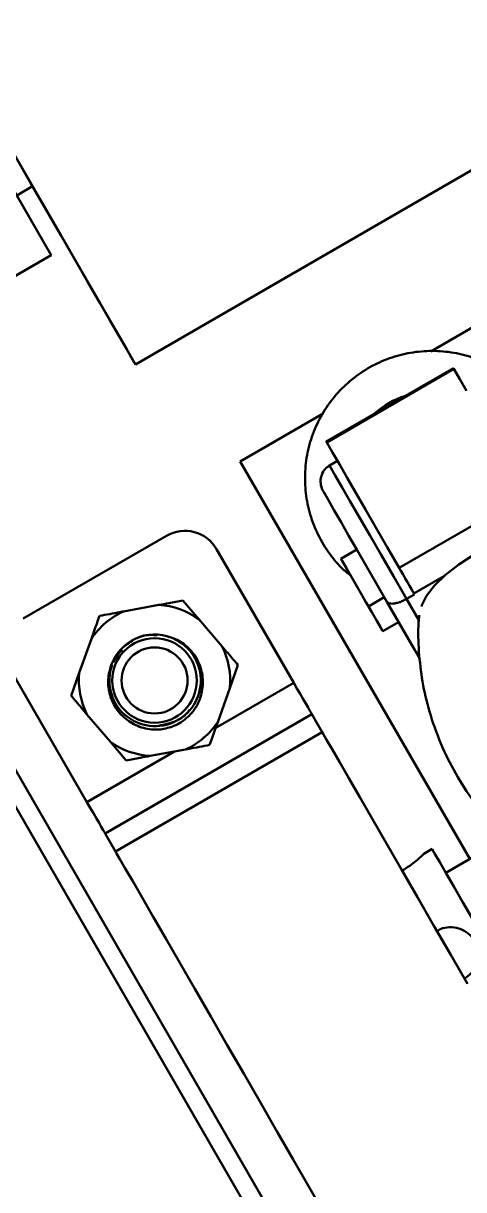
# Model space of a CAD drawing. Header units: millimetres. Extents: x 4430 to 5189, y 950 to 1287.
# Drawn here: x 4468.2 to 4492.2, y 1081.6 to 1145.1 of the extents above; entities that cross this region are included whole.
import ezdxf

# ---------------------------------------------------------------- set-up
doc = ezdxf.new("R2010")
doc.units = ezdxf.units.MM
doc.header["$LTSCALE"] = 0.5
doc.layers.add('BOL', color=7, linetype='Continuous', lineweight=50)

# ---------------------------------------------------------------- blocks, each defined once
blk = doc.blocks.new('*U45')
at = {"layer": 'BOL'}
for p, q in [((5.99, -2.5), (5.99, 0.5)), ((5.99, 0.5), (12.99, 0.5)), ((12.99, 0.5), (12.99, -0.5)), ((12.99, -0.5), (10.99, -0.5)), ((10.99, -0.5), (10.99, -1)), ((10.99, -1), (12.99, -1)), ((12.99, -1), (12.99, -2.5)), ((-1.79, -1.506), (-1.783, -2.5)), ((-0.79, -1.5), (-0.29, -1.5)), ((-0.79, -1.5), (0.21, -1.506)), ((0.21, -1.506), (0.204, -2.5)), ((11.41, -2.5), (-12.99, -2.5)), ((12.99, -2.5), (11.41, -2.5))]:
    blk.add_line(p, q, dxfattribs=at)
blk.add_lwpolyline([(-5.54, 2.5), (4.46, 2.5), (4.46, -1.5), (-5.54, -1.5)], close=True, dxfattribs=at)
blk = doc.blocks.new('*U46')
at = {"layer": 'BOL', "color": 0, "linetype": 'ByBlock', "lineweight": -2, "transparency": 16777216, "rotation": 120}
blk.add_blockref('*U45', (4465.644, 1136.494), dxfattribs=at)

msp = doc.modelspace()

# ---------------------------------------------------------------- linework, layer by layer
at = {"layer": 'BOL'}
for p, q in [((4474.304, 1126.495), (4500.111, 1141.395)), ((4467.788, 1137.782), (4468.62, 1136.34)), ((4468.62, 1136.34), (4469.445, 1134.911)), ((4469.445, 1134.911), (4470.247, 1133.522)), ((4470.247, 1133.522), (4471.01, 1132.2)), ((4471.01, 1132.2), (4471.722, 1130.968)), ((4471.722, 1130.968), (4472.367, 1129.849)), ((4472.367, 1129.849), (4472.936, 1128.865)), ((4494.82, 1129.761), (4490.386, 1127.201)), ((4472.936, 1128.865), (4473.416, 1128.033)), ((4473.416, 1128.033), (4473.799, 1127.37)), ((4473.799, 1127.37), (4474.078, 1126.887)), ((4474.078, 1126.887), (4474.247, 1126.594)), ((4474.247, 1126.594), (4474.304, 1126.495)), ((4491.63, 1126.285), (4484.702, 1122.285)), ((4491.655, 1126.241), (4484.727, 1122.241)), ((4491.63, 1126.285), (4491.632, 1126.283)), ((4491.632, 1126.283), (4491.655, 1126.241)), ((4491.971, 1125.694), (4491.655, 1126.241)), ((4455.556, 1125.567), (4500.556, 1047.625)), ((4492.341, 1125.053), (4491.971, 1125.694)), ((4454.69, 1125.067), (4499.69, 1047.125)), ((4484.53, 1123.82), (4480.011, 1121.211)), ((4484.703, 1122.283), (4484.702, 1122.285)), ((4484.727, 1122.241), (4484.703, 1122.283)), ((4485.043, 1121.694), (4484.727, 1122.241)), ((4485.413, 1121.053), (4485.043, 1121.694)), ((4480.011, 1121.211), (4492.511, 1099.56)), ((4484.876, 1120.984), (4485.309, 1121.234)), ((4484.876, 1120.984), (4485.187, 1120.444)), ((4485.836, 1120.322), (4485.413, 1121.053)), ((4485.187, 1120.444), (4485.564, 1119.792)), ((4486.309, 1119.502), (4485.836, 1120.322)), ((4485.564, 1119.792), (4486.005, 1119.029)), ((4484.813, 1119.093), (4484.541, 1119.563)), ((4485.134, 1118.537), (4484.813, 1119.093)), ((4486.831, 1118.597), (4486.309, 1119.502)), ((4488.67, 1115.413), (4495.598, 1119.413)), ((4485.502, 1117.899), (4485.134, 1118.537)), ((4486.005, 1119.029), (4486.506, 1118.16)), ((4487.4, 1117.611), (4486.831, 1118.597)), ((4485.917, 1117.181), (4485.502, 1117.899)), ((4486.506, 1118.16), (4487.067, 1117.189)), ((4468.203, 1112.662), (4475.997, 1117.162)), ((4486.376, 1116.385), (4485.917, 1117.181)), ((4487.067, 1117.189), (4487.683, 1116.122)), ((4488.014, 1116.548), (4487.4, 1117.611)), ((4488.67, 1115.413), (4488.014, 1116.548)), ((4482.926, 1109.16), (4478.729, 1116.43)), ((4486.36, 1116.413), (4485.494, 1115.913)), ((4485.506, 1115.893), (4485.494, 1115.913)), ((4485.613, 1115.708), (4485.506, 1115.893)), ((4486.878, 1115.516), (4486.376, 1116.385)), ((4487.683, 1116.122), (4488.352, 1114.963)), ((4491.925, 1115.601), (4492.746, 1116.133)), ((4485.815, 1115.357), (4485.613, 1115.708)), ((4486.084, 1114.892), (4485.815, 1115.357)), ((4487.421, 1114.576), (4486.878, 1115.516)), ((4488.768, 1115.242), (4488.67, 1115.413)), ((4488.881, 1115.047), (4488.768, 1115.242)), ((4491.195, 1115.029), (4491.925, 1115.601)), ((4486.376, 1114.385), (4486.084, 1114.892)), ((4488.352, 1114.963), (4489.07, 1113.719)), ((4489.001, 1114.839), (4488.881, 1115.047)), ((4489.122, 1114.63), (4489.001, 1114.839)), ((4489.236, 1114.432), (4489.122, 1114.63)), ((4491.137, 1114.978), (4489.475, 1114.018)), ((4490.595, 1114.448), (4491.195, 1115.029)), ((4486.649, 1113.913), (4486.376, 1114.385)), ((4488.002, 1113.569), (4487.421, 1114.576)), ((4489.07, 1113.719), (4489.504, 1113.969)), ((4489.336, 1114.258), (4489.236, 1114.432)), ((4489.418, 1114.117), (4489.336, 1114.258)), ((4489.475, 1114.018), (4489.418, 1114.117)), ((4489.504, 1113.969), (4489.475, 1114.018)), ((4490.158, 1113.888), (4490.595, 1114.448)), ((4475.591, 1113.394), (4473.659, 1113.038)), ((4477.757, 1112.625), (4476.896, 1113.635)), ((4486.86, 1113.548), (4486.649, 1113.913)), ((4486.977, 1113.345), (4486.86, 1113.548)), ((4486.994, 1113.315), (4486.977, 1113.345)), ((4486.994, 1113.315), (4487.86, 1113.815)), ((4487.175, 1113.002), (4486.994, 1113.315)), ((4489.506, 1110.964), (4488.002, 1113.569)), ((4489.07, 1113.719), (4489.738, 1112.563)), ((4489.886, 1113.312), (4489.906, 1113.382)), ((4489.906, 1113.382), (4490.158, 1113.888)), ((4487.445, 1112.534), (4487.175, 1113.002)), ((4479.031, 1111.13), (4477.757, 1112.625)), ((4487.651, 1112.178), (4487.445, 1112.534)), ((4487.762, 1111.986), (4487.651, 1112.178)), ((4487.775, 1111.962), (4488.641, 1112.462)), ((4471.91, 1111.547), (4471.252, 1109.696)), ((4476.139, 1111.644), (4476.014, 1111.692)), ((4487.775, 1111.962), (4487.762, 1111.986)), ((4473.103, 1110.275), (4473.509, 1110.958)), ((4473.571, 1110.902), (4473.509, 1110.958)), ((4473.649, 1110.83), (4473.571, 1110.902)), ((4489.793, 1110.466), (4489.506, 1110.964)), ((4471.668, 1102.66), (4467.471, 1109.93)), ((4471.252, 1109.696), (4470.808, 1108.445)), ((4479.448, 1108.87), (4479.892, 1110.12)), ((4478.681, 1106.709), (4482.926, 1109.16)), ((4478.791, 1107.019), (4479.448, 1108.87)), ((4482.926, 1109.16), (4483.105, 1108.851)), ((4483.105, 1108.851), (4483.278, 1108.552)), ((4483.278, 1108.552), (4483.439, 1108.272)), ((4483.439, 1108.272), (4483.584, 1108.021)), ((4483.584, 1108.021), (4483.708, 1107.806)), ((4483.708, 1107.806), (4483.807, 1107.635)), ((4483.807, 1107.635), (4483.877, 1107.513)), ((4471.669, 1107.435), (4472.944, 1105.94)), ((4472.659, 1100.944), (4483.917, 1107.444)), ((4483.877, 1107.513), (4483.917, 1107.444)), ((4484.479, 1106.47), (4483.917, 1107.444)), ((4473.221, 1099.97), (4484.479, 1106.47)), ((4484.539, 1106.367), (4484.479, 1106.47)), ((4484.718, 1106.057), (4484.539, 1106.367)), ((4472.944, 1105.94), (4473.805, 1104.93)), ((4485.012, 1105.548), (4484.718, 1106.057)), ((4471.668, 1102.66), (4476.442, 1105.416)), ((4475.11, 1105.171), (4477.042, 1105.527)), ((4485.417, 1104.846), (4485.012, 1105.548)), ((4485.926, 1103.965), (4485.417, 1104.846)), ((4486.53, 1102.919), (4485.926, 1103.965)), ((4471.668, 1102.66), (4471.847, 1102.351)), ((4487.218, 1101.727), (4486.53, 1102.919)), ((4471.847, 1102.351), (4472.019, 1102.052)), ((4472.019, 1102.052), (4472.181, 1101.772)), ((4472.181, 1101.772), (4472.326, 1101.521)), ((4472.326, 1101.521), (4472.45, 1101.306)), ((4472.45, 1101.306), (4472.549, 1101.135)), ((4487.979, 1100.408), (4487.218, 1101.727)), ((4472.549, 1101.135), (4472.619, 1101.013)), ((4472.619, 1101.013), (4472.659, 1100.944)), ((4473.221, 1099.97), (4472.659, 1100.944)), ((4488.801, 1098.986), (4487.979, 1100.408)), ((4490.462, 1100.109), (4490.013, 1099.85)), ((4490.462, 1100.109), (4490.493, 1100.054)), ((4490.493, 1100.054), (4490.633, 1099.813)), ((4494.329, 1100.61), (4491.212, 1098.81)), ((4473.281, 1099.867), (4473.221, 1099.97)), ((4473.46, 1099.557), (4473.281, 1099.867)), ((4473.754, 1099.048), (4473.46, 1099.557)), ((4490.633, 1099.813), (4490.878, 1099.388)), ((4490.878, 1099.388), (4491.218, 1098.798)), ((4474.159, 1098.346), (4473.754, 1099.048)), ((4489.668, 1097.484), (4488.801, 1098.986)), ((4491.218, 1098.798), (4491.641, 1098.067)), ((4474.668, 1097.465), (4474.159, 1098.346)), ((4475.271, 1096.419), (4474.668, 1097.465)), ((4490.566, 1095.929), (4489.668, 1097.484)), ((4491.641, 1098.067), (4492.127, 1097.224)), ((4492.127, 1097.224), (4492.658, 1096.305)), ((4475.96, 1095.227), (4475.271, 1096.419)), ((4491.479, 1094.346), (4490.566, 1095.929)), ((4476.721, 1093.908), (4475.96, 1095.227)), ((4492.393, 1092.764), (4491.479, 1094.346)), ((4477.542, 1092.486), (4476.721, 1093.908)), ((4478.409, 1090.984), (4477.542, 1092.486)), ((4479.307, 1089.429), (4478.409, 1090.984)), ((4480.221, 1087.846), (4479.307, 1089.429)), ((4481.135, 1086.264), (4480.221, 1087.846)), ((4482.033, 1084.708), (4481.135, 1086.264)), ((4482.9, 1083.206), (4482.033, 1084.708)), ((4483.721, 1081.784), (4482.9, 1083.206)), ((4484.482, 1080.465), (4483.721, 1081.784))]:
    msp.add_line(p, q, dxfattribs=at)
for radius in [2.3, 1.8]:
    msp.add_circle((4475.35, 1109.283), radius, dxfattribs=at)
for centre, radius, start, end in [((4490.237, 1120.698), 4.257, 106.65475, 133.34533), ((4476.997, 1115.43), 2, 30, 120), ((4475.35, 1109.283), 4.119, 54.24467, 86.65517), ((4475.35, 1109.283), 4.119, 114.24467, 146.65517), ((4475.378, 1109.284), 2.491, 159.84612, 75.14378), ((4475.35, 1109.283), 2.5, 74.54596, 165.07299), ((4475.35, 1109.283), 4.119, 354.24467, 26.65517), ((4475.35, 1109.283), 4.119, 174.24467, 206.65517), ((4475.35, 1109.283), 4.119, 294.24467, 326.65517), ((4475.35, 1109.283), 4.119, 234.24467, 266.65517)]:
    msp.add_arc(centre, radius, start, end, dxfattribs=at)
for points, knots in [([(4495.826, 1124.683), (4495.584, 1124.955), (4495.08, 1125.524), (4494.14, 1126.208), (4493.081, 1126.749), (4491.944, 1127.099), (4490.765, 1127.251), (4489.579, 1127.2), (4488.418, 1126.949), (4487.317, 1126.504), (4486.308, 1125.878), (4485.42, 1125.089), (4484.678, 1124.16), (4484.105, 1123.117), (4483.718, 1121.991), (4483.527, 1120.815), (4483.54, 1119.622), (4483.755, 1118.449), (4484.165, 1117.327), (4484.766, 1116.3), (4485.392, 1115.508), (4485.862, 1115.126), (4486.024, 1114.995)], [0, 0, 0, 0, 0.0473633, 0.0988994, 0.1503648, 0.2017542, 0.2530717, 0.3043291, 0.3555454, 0.406745, 0.4579537, 0.5091957, 0.5604858, 0.6118397, 0.6632652, 0.7147629, 0.7663225, 0.8179296, 0.8695614, 0.9211955, 0.9728071, 1, 1, 1, 1]), ([(4484.541, 1119.563), (4484.489, 1119.678), (4484.384, 1119.908), (4484.383, 1120.291), (4484.504, 1120.636), (4484.691, 1120.864), (4484.831, 1120.955), (4484.876, 1120.984)], [0, 0, 0, 0, 0.232839, 0.465953, 0.690678, 0.901633, 1, 1, 1, 1]), ([(4476.896, 1113.635), (4476.641, 1113.588), (4476.21, 1113.509), (4475.77, 1113.427), (4475.591, 1113.394)], [0, 0, 0, 0, 0.592742, 1, 1, 1, 1]), ([(4489.07, 1113.719), (4489, 1113.681), (4488.86, 1113.606), (4488.632, 1113.519), (4488.368, 1113.455), (4488.124, 1113.461), (4488.029, 1113.523), (4488.002, 1113.569), (4488.002, 1113.569)], [0, 0, 0, 0, 0.107628, 0.214421, 0.382769, 0.663946, 0.997027, 1, 1, 1, 1]), ([(4472.354, 1112.797), (4472.308, 1112.67), (4472.162, 1112.259), (4472.013, 1111.837), (4471.91, 1111.547)], [0, 0, 0, 0, 0.309699, 1, 1, 1, 1]), ([(4473.659, 1113.038), (4473.595, 1113.026), (4473.154, 1112.945), (4472.722, 1112.865), (4472.354, 1112.797)], [0, 0, 0, 0, 0.14598, 1, 1, 1, 1]), ([(4489.763, 1112.834), (4489.75, 1112.709), (4489.683, 1112.056), (4489.729, 1110.84), (4489.914, 1109.211), (4490.306, 1107.529), (4490.903, 1105.844), (4491.712, 1104.206), (4492.682, 1102.706), (4493.786, 1101.359), (4495, 1100.179), (4496.212, 1099.211), (4497.05, 1098.709), (4497.422, 1098.486)], [0, 0, 0, 0, 0.022444, 0.117208, 0.213328, 0.310307, 0.418483, 0.524492, 0.627961, 0.728953, 0.827475, 0.923465, 1, 1, 1, 1]), ([(4473.509, 1110.958), (4473.736, 1111.156), (4474.196, 1111.558), (4474.933, 1111.802), (4475.362, 1111.745), (4475.483, 1111.729)], [0, 0, 0, 0, 0.410938, 0.833904, 1, 1, 1, 1]), ([(4476.016, 1111.692), (4476.174, 1111.646), (4476.601, 1111.519), (4477.211, 1111.095), (4477.729, 1110.404), (4478.001, 1109.569), (4477.979, 1108.681), (4477.739, 1108.025), (4477.519, 1107.701), (4477.463, 1107.619)], [0, 0, 0, 0, 0.09655, 0.261815, 0.426972, 0.597501, 0.76941, 0.941264, 1, 1, 1, 1]), ([(4479.892, 1110.12), (4479.805, 1110.223), (4479.522, 1110.555), (4479.232, 1110.895), (4479.031, 1111.13)], [0, 0, 0, 0, 0.309696, 1, 1, 1, 1]), ([(4489.763, 1110.731), (4489.725, 1110.749), (4489.615, 1110.801), (4489.545, 1110.897), (4489.507, 1110.963), (4489.506, 1110.964)], [0, 0, 0, 0, 0.337935, 0.983224, 1, 1, 1, 1]), ([(4475.676, 1106.613), (4475.512, 1106.608), (4475.052, 1106.593), (4474.307, 1106.806), (4473.564, 1107.317), (4473.035, 1108.044), (4472.791, 1108.895), (4472.826, 1109.54), (4472.919, 1109.87), (4472.935, 1109.927)], [0, 0, 0, 0, 0.097302, 0.273053, 0.448797, 0.624626, 0.796266, 0.965289, 1, 1, 1, 1]), ([(4470.808, 1108.445), (4470.896, 1108.342), (4471.179, 1108.01), (4471.469, 1107.67), (4471.669, 1107.435)], [0, 0, 0, 0, 0.309696, 1, 1, 1, 1]), ([(4477.258, 1107.709), (4477.242, 1107.681), (4477.068, 1107.378), (4476.478, 1106.996), (4475.874, 1106.875), (4475.579, 1106.817)], [0, 0, 0, 0, 0.049713, 0.536023, 1, 1, 1, 1]), ([(4477.463, 1107.619), (4477.445, 1107.596), (4477.353, 1107.482), (4477.042, 1107.161), (4476.469, 1106.776), (4475.924, 1106.664), (4475.676, 1106.613)], [0, 0, 0, 0, 0.041742, 0.209046, 0.639787, 1, 1, 1, 1]), ([(4478.347, 1105.768), (4478.392, 1105.895), (4478.538, 1106.306), (4478.688, 1106.728), (4478.791, 1107.019)], [0, 0, 0, 0, 0.309699, 1, 1, 1, 1]), ([(4477.042, 1105.527), (4477.106, 1105.539), (4477.547, 1105.62), (4477.978, 1105.7), (4478.347, 1105.768)], [0, 0, 0, 0, 0.145979, 1, 1, 1, 1]), ([(4473.805, 1104.93), (4474.06, 1104.977), (4474.49, 1105.056), (4474.931, 1105.138), (4475.11, 1105.171)], [0, 0, 0, 0, 0.592742, 1, 1, 1, 1]), ([(4488.834, 1098.929), (4488.974, 1099.015), (4489.255, 1099.188), (4489.607, 1099.466), (4489.865, 1099.697), (4490.013, 1099.843), (4490.015, 1099.845), (4490.016, 1099.846)], [0, 0, 0, 0, 0.209356, 0.418516, 0.632635, 0.850274, 1, 1, 1, 1]), ([(4492.229, 1093.047), (4492.365, 1093.143), (4492.634, 1093.336), (4492.893, 1093.772), (4493.006, 1094.264), (4492.947, 1094.774), (4492.723, 1095.233), (4492.369, 1095.587), (4491.919, 1095.81), (4491.419, 1095.868), (4490.999, 1095.802), (4490.798, 1095.667), (4490.74, 1095.628)], [0, 0, 0, 0, 0.1046338, 0.2091699, 0.3161834, 0.4249577, 0.5311144, 0.6344934, 0.7389615, 0.846776, 0.9552713, 1, 1, 1, 1])]:
    msp.add_open_spline(points, degree=3, knots=knots, dxfattribs=at)

# ---------------------------------------------------------------- block references
msp.add_blockref('*U46', (0, 0), dxfattribs=at)

doc.saveas('drawing.dxf')
